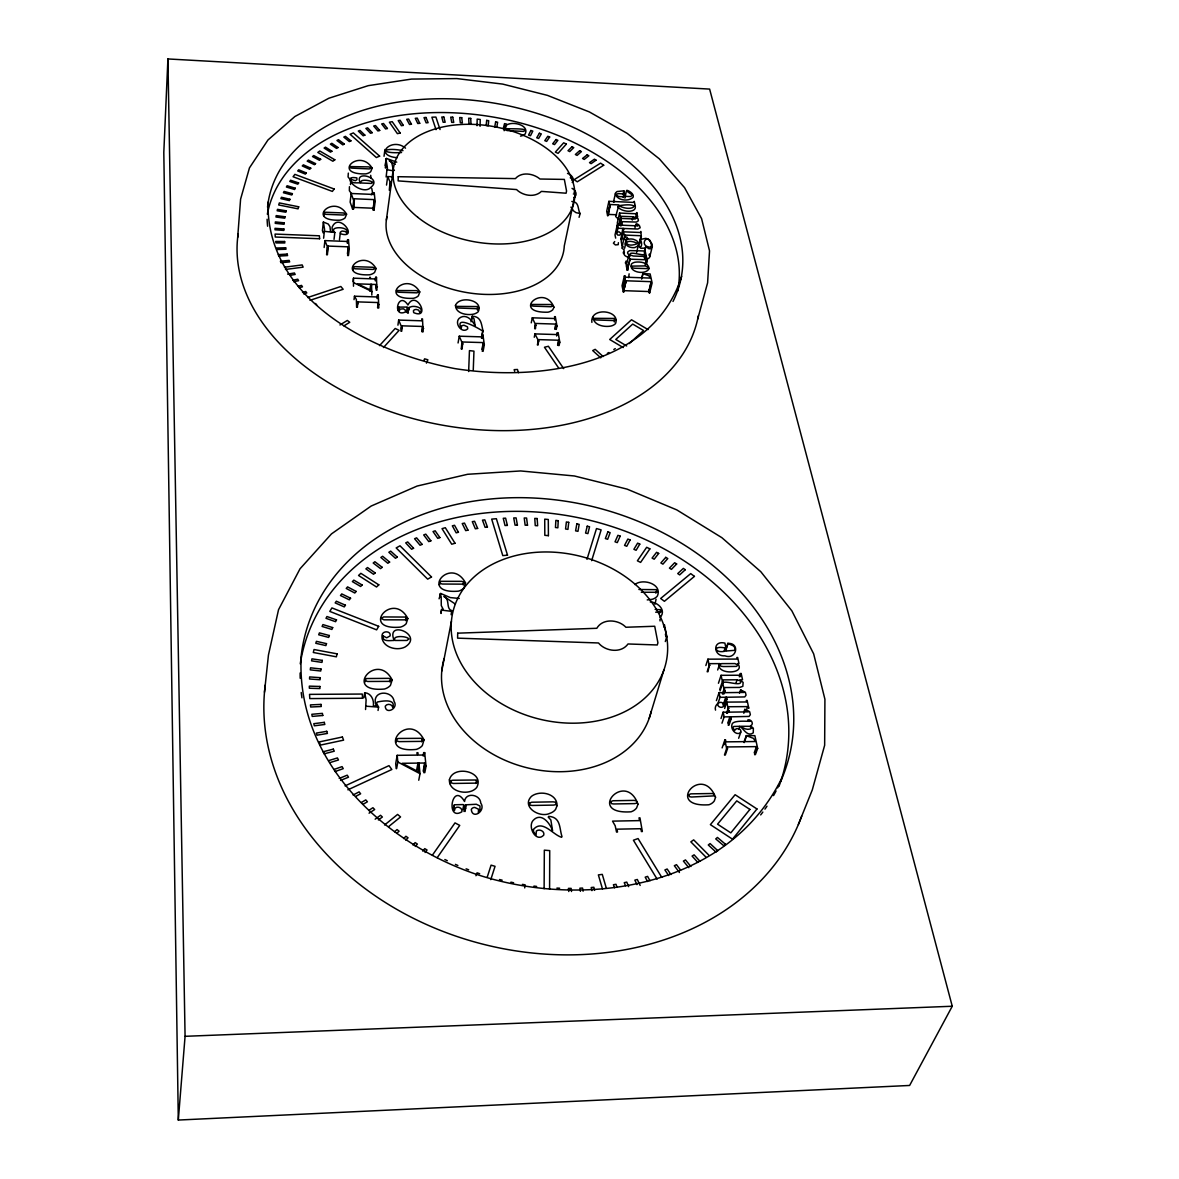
<?xml version="1.0" encoding="UTF-8"?>
<svg xmlns="http://www.w3.org/2000/svg" width="1179" height="1179" viewBox="0 0 1179 1179"><rect width="100%" height="100%" fill="white"/><g stroke="black" fill="none" stroke-linecap="round" stroke-linejoin="round"><path stroke-width="1.5" d="M549.591 889.158L549.723 850.619L544.33 850.162L544.123 888.701M717.657 703.804C717.186 706.678 721.327 708.476 723.361 706.604L723.877 705.749C722.963 698.543 713.531 704.099 715.535 710.126M480.074 126.315L480.236 119.477L477.186 119.108L477.023 125.696M473.251 370.324L473.958 351.15L469.448 350.62L468.652 371.547M167.919 58.95L163.807 152.415L178.309 1120.05L909.628 1085.461L952.249 1006.247L709.625 89.088L167.919 58.95L185.074 1036.312L178.309 1120.05M405.502 148.156C392.135 136.661 372.461 155.363 397.176 157.735M371.002 178.044L370.707 175.317M365.564 709.522L366.109 699.84L364.679 692.766C371.311 693.119 374.111 700.031 373.375 705.867L376.617 706.118A16.432 13.028 8.2 0 1 375.231 699.795C376.646 689.744 393.064 691.808 394.037 701.284C398.974 708.55 385.459 715.078 385.253 706.177C386.918 703.273 392.253 703.922 392.754 707.444C396.1 698.395 381.996 701.063 377.192 702.036L376.632 703.48L378.592 707.135L378.046 710.451M237.686 237.377L240.59 199.177L249.462 167.875L267.957 139.992L294.897 116.515L328.867 98.225L368.275 85.654L411.486 79.081L456.833 78.58L502.667 84.092L547.38 95.352L589.382 111.946L627.184 133.36L659.356 158.87L684.557 187.653L701.608 218.69L709.522 250.847L707.606 282.813L697.688 319.096M323.621 238.217L324.564 229.301L323.37 222.02L328.278 224.054L329.987 226.707L330.488 231.393L333.2 231.688A13.794 8.99 8 0 1 332.124 227.267C338.786 211.026 359.374 239.602 340.598 233.796L340.436 232.057L342.087 231.025L345.624 231.556L346.7 233.221C350.782 226.191 327.644 225.837 334.836 232.469L334.04 239.337M454.416 810.533L455.168 808.042C457.791 805.743 462.905 808.087 461.873 811.771C445.249 821.866 452.22 780.69 464.555 801.484C465.528 791.89 480.31 794.322 480.752 803.076C486.308 810.695 472.425 820.127 471.291 809.546A3.964 3.257 11.8 0 1 474.783 807.453L478.527 809.207L478.379 812.508L479.986 810.238L479.986 806.009L476.316 804.255L465.926 804.815L465.13 811.491M264.479 692.235L268.444 655.052L278.539 609.676L300.026 568.794L331.476 533.895L371.134 506.056L417.145 486.043L467.621 474.282L520.661 470.952L574.409 475.977L627.036 489.108L676.761 509.888L721.902 537.698L760.794 571.682L791.861 610.84L813.657 653.859L824.917 699.25L824.652 745.261L812.287 789.915L798.36 824.504M323.709 215.816L324.741 212.235L343.457 212.957L345.771 214.151L343.649 215.05L326.008 214.327L323.842 213.679L324.092 212.382M323.37 222.02L322.427 230.612L323.12 232.838M324.151 247.487L324.918 240.604L347.79 241.489L347.628 239.676L348.424 239.705L349.279 248.754L348.439 255.607M326.598 254.797L327.246 246.352L324.918 240.604M327.246 252.94L328.027 246.072L348.291 246.838L347.628 255.578M327.408 254.826L328.027 246.072M339.478 239.764L340.289 232.897M350.443 184.543L351.062 179.37L355.365 180.711L356.972 179.635L356.824 177.926C338.049 174.433 362.454 197.306 371.002 187.181C383.116 177.675 353.302 169.57 360.332 182.951C357.782 182.362 350.192 184.292 351.062 179.37M351.165 193.489L350.134 202.11L352.624 209.169L353.405 209.214L354.275 198.765L374.17 199.619L373.257 210.039L374.038 210.068L375.158 201.476L374.229 192.752L373.448 192.708L373.625 194.461L351.165 193.489L353.671 200.548L352.624 209.169M347.215 243.11L347.628 239.676M348.011 243.139L348.424 239.705M347.451 253.691L348.291 246.838M353.405 209.214L354.275 198.765M352.816 270.212L353.906 266.631L372.903 267.265L375.261 268.503L373.124 269.446L355.218 268.797L353.007 268.149L353.243 266.793M353.052 281.604L353.479 278.185L370.162 278.775L370 277.124L370.972 278.804L375.821 278.981L375.644 277.316L376.455 277.345L376.971 290.137M353.479 286.232L353.479 278.185M354.024 299.643L354.452 296.224L377.678 296.99L377.486 295.104L378.297 295.118L378.813 307.955M524.714 887.92L525.112 884.825L522.385 884.368M356.618 307.247L356.367 299.495L354.452 296.224M357.252 305.302L357.679 301.883L378.253 302.561L377.987 307.94M357.429 307.277L357.679 301.883M383.116 635.953C381.731 642.26 390.735 640.374 394.154 640.462C385.224 618.887 424.779 634.877 404.957 647.05C396.188 651.486 380.758 646.755 382.04 635.157C382.512 630.411 391.399 630.809 390.116 635.938L386.697 637.795L383.116 635.953L382.571 639.283M373.257 210.039L374.17 199.619M384.03 156.291L384.929 149.497M385.017 165.458L386.506 158.458L396.748 162.142M385.415 168.052L386.506 158.458M369.823 291.139L370.722 284.316L357.532 283.859L371.341 290.461L370.722 284.316M371.076 287.75L371.532 284.345L376.396 284.507L376.16 290.108M386.122 176.983L386.977 169.717C388.481 170.027 385.946 161.125 385.916 158.649M371.827 295.089L371.532 284.345M386.52 185.059L387.655 176.555L393.138 176.791M375.187 280.735L375.644 277.316M375.998 280.764L376.455 277.345M375.924 287.927L376.396 284.507M389.291 190.232L390.043 181.949L387.655 176.555M389.851 188.493L390.78 181.684L390.057 190.261M399.342 310.784L400.005 309.119L403.498 308.81L405.34 310.106L405.547 311.919C391.634 318.389 398.163 289.946 407.949 305.007C416.187 288.767 431.352 320.202 413.667 312.641L413.416 310.77A3.301 2.225 9.3 0 1 416.379 309.473L418.722 310.136L419.695 312.347C427.211 307.292 404.53 301.632 408.406 313.069M386.373 220.031L393.285 169.098M377.015 298.508L377.486 295.104M377.84 298.538L378.297 295.118M377.56 307.675L378.253 302.561M398.369 310.534L398.87 307.13L406.726 307.056L407.787 308.117L407.448 313.039M397.927 325.183L398.664 320.084L421.92 320.806L421.684 318.89L422.495 318.905L423.114 331.874M400.904 331.211L401.228 326.141L398.664 320.084M401.508 329.236L402.01 325.831L422.598 326.465L422.303 331.844M401.73 331.225L402.01 325.831M406.519 312.347L407.286 307.247M408.523 310.725L409.025 307.336M364.812 682.14L366.094 678.544L388.407 678.352L390.514 678.691L391.192 679.944L388.687 681.374L367.656 681.477L365.063 680.681L365.328 678.809M363.898 697.762L364.679 692.766M421.802 331.55L422.598 326.465M389.94 682.007L390.514 678.691M405.635 620.64L406.21 617.295L405.414 617.059L383.588 616.941L381.215 618.385L383.971 619.83L404.456 619.859L406.799 619.152L406.21 617.295M458.071 342.971L459.25 336.207L482.403 336.885L482.123 334.954L482.933 334.969L484.333 344.622L483.081 351.371M461.284 349.058L461.947 342.308L459.25 336.207M461.534 348.763L462.124 345.388M462.109 349.087L462.728 341.998L483.228 342.588L482.27 351.357M396.07 742.151L396.66 738.85L398.649 738.467L421.463 738.319L423.025 739.881L422.524 741.046L420.49 741.385L399.062 741.62L396.409 740.81L396.66 738.85M470.981 321.823L472.278 316.223C481.607 316.532 481.283 324.579 482.963 330.562L481.504 338.329M471.674 319.597L472.278 316.223M424.779 772.717L426.061 766.158L424.661 752.629L423.703 752.629L423.939 755.017L418.147 755.091L417.911 752.703L416.939 752.718L417.174 755.105L397.19 755.341L395.717 763.579L396.188 768.575M477.495 310.136L477.392 306.555L456.391 306.393L457.717 308.014L476.625 308.692L478.659 308.205L478.099 306.761M396.63 768.605L397.824 762.017L397.19 755.341M481.68 336.118L482.963 330.562M482.314 338.358L482.933 334.969M481.99 349.352L483.228 342.588M439.369 584.887L440.71 581.321L461.903 581.35L464.6 582.839L462.242 584.136L442.272 584.032L439.782 583.281L439.988 581.556M439.089 598.799L440.695 593.464L450.231 597.576L459.25 598.46M440.076 596.795L440.695 593.464M440.961 612.815L441.594 609.484L443.289 609.425L441.285 605.608L441.197 596.795L440.018 593.789M441.034 613.463L441.594 609.484M421.684 741.871L422.318 738.57M416.732 769.651L417.985 763.093L402.186 763.299L418.869 771.965L417.985 763.093M417.69 769.651L418.958 763.078L424.764 763.005L423.806 772.731M423.069 755.916L423.703 752.629M418.751 780.233L420.019 773.689L418.958 763.078M451.13 614.701L451.69 610.619C445.603 608.673 450.349 599.035 443.908 596.427L455.153 603.943M424.027 755.916L424.661 752.629M441.757 671.087L451.41 621.304M423.173 771.199L424.764 763.005M463.259 585.005L463.907 581.66M531.257 322.84L532.289 317.814L554.852 318.522L554.528 316.635L555.309 316.665L556.974 326.067L556.252 329.413M534.677 328.749L535.104 323.768L532.289 317.814M535.487 328.779L535.841 323.459L555.825 324.092L555.456 329.383M534.264 337.253L534.957 333.908L557.667 334.585L557.343 332.67L558.139 332.699L559.804 342.234L559.082 345.565M537.373 344.946L538.538 339.626L558.654 340.215L558.286 345.55M538.184 344.961L538.538 339.626M450.231 783.888L450.909 780.631L452.898 780.233L475.756 779.997L477.348 781.589L476.876 782.768L474.828 783.136L453.384 783.46L450.702 782.65L450.909 780.631M574.792 196.038L564.284 245.954A90.031 58.582 10.6 0 1 467.297 292.643A90.031 58.582 10.6 0 1 386.963 216.685M554.602 320.01L555.309 316.665M554.764 329.103L555.825 324.092M579.081 217.319L580.112 213.561C577.489 209.376 579.567 201.845 571.83 201.417M453.045 808.455L454.681 804.771L463.141 804.564L464.452 806.053L463.995 811.506M556.621 336.015L557.343 332.67M557.579 345.226L558.654 340.215M462.772 809.664L463.833 804.815M465.204 808.057L465.926 804.815M475.889 783.49L476.611 780.247M608.909 201.329L606.699 211.218L607.598 215.595L610.265 204.527L618.842 204.895L617.929 206.679C620.508 211.822 635.953 213.694 635.378 206.62L633.993 205.559L635.186 205.603L634.258 201.344L633.816 202.42L608.909 201.329L609.823 205.721L607.598 215.595M608.29 215.624L609.897 206.178M613.478 201.948L615.585 192.84L617.059 191.543L623.868 190.836L625.062 196.392L630.736 196.525L632.475 194.977C617.988 186.223 635.304 191.617 633.064 197.32C628.628 201.933 616.794 200.607 615.35 193.724M632.268 220.09L633.035 216.789L636.351 218.248L635.186 219.014L620.714 218.41L619.196 224.997M591.887 322.383C589.883 306.614 620.788 309.989 615.526 323.591A11.554 7.737 13.4 0 1 610.855 326.067C604.341 327.32 593.73 325.375 593.022 317.387M618.724 219.441L615.674 216.538L618.474 206.546M623.101 194.122L623.868 190.836M620.714 218.41L621.628 222.772L622.085 221.652L636.513 222.065L638.37 220.724L638.09 218.822L635.348 216.936L637.677 216.98L636.719 212.618L636.292 213.767L619.579 213.06L617.31 222.934L617.914 225.823M623.16 197.541L623.912 194.255C612.402 191.661 615.409 198.205 624.369 196.362L623.912 194.255M621.23 238.335L621.525 239.75L623.529 228.461L637.81 229.05L640.153 227.783C639.725 223.096 632.99 222.802 638.016 225.867L622.836 225.233L621.864 223.833L622.144 225.204L617.28 225.012L615.011 234.886L615.674 238.114M616.823 233.177L617.958 228.24L617.28 225.012M618.607 225.631L620.493 217.408L619.579 213.06M624.914 198.131L626.344 191.145M619.668 224.01L620.95 216.273L633.035 216.789M620.876 226.073L621.628 222.772M617.958 228.24L622.836 228.431L620.832 239.72M623.529 228.461L621.245 241.695L622.173 246.131L622.615 244.967M636.645 252.409L638.178 245.836L640.786 248.268L645.031 248.121L645.841 246.617L648.936 248.754L651.103 248.651L652.208 244.304L649.467 239.956M622.173 246.131L624.929 235.093L641.096 235.741L639.784 243.537M625.003 244.112L625.975 240.59M624.619 248.283L626.55 240.059C620.935 239.013 627.066 234.592 627.7 238.556L626.167 239.175L629.026 239.131A7.678 4.967 13.6 0 1 633.771 239.396L636.041 240.383A5.939 3.832 13.6 0 1 638.222 242.638C639.401 251.171 643.749 245.615 640.3 239.47L645.709 238.364A5.895 3.802 13.9 0 1 649.467 239.956M635.953 215.904L636.719 212.618M634.98 227.694L635.761 224.408M645.208 258.363L646.018 255.077L644.854 249.786L644.427 250.965L629.689 250.596L627.759 251.997C626.211 254.679 633.801 256.506 628.628 255.843L626.27 265.717L627.228 270.227L630.028 259.174L646.357 259.793L645.812 264.273M626.137 280.779L623.323 291.891L622.055 285.745L624.413 275.857L625.386 277.183L650.395 278.082L648.936 275.812L642.835 273.602L650.145 273.955L652.12 282.975L649.658 292.834L648.715 291.537L651.176 281.678L626.137 280.779L624.163 289.017M623.028 287.072L625.121 275.871M614.333 321.985L614.421 318.448L593.995 318.33L595.38 319.936L613.802 320.57L615.747 320.098L615.114 318.654M627.228 270.227L630.028 259.174M623.323 291.891L625.681 282.002L624.413 275.857M639.121 243.95L641.096 235.741M644.25 253.19L645.841 246.617M644.353 257.567L645.149 254.296C643.572 256.506 628.392 250.272 630.102 254.988L633.403 256.02L645.635 256.491L646.151 255.666L647.315 261.016L646.505 264.302M644.515 258.334L645.149 254.296M645.34 258.953L646.151 255.666M641.612 278.524L642.835 273.602M641.73 279.025L642.938 274.088M645.149 264.73L646.357 259.793M645.561 258.172L648.096 258.717L649.555 257.538L652.385 246.19M505.717 127.347L506.528 124.06L504.524 123.633L503.3 128.555M648.995 292.805L651.176 281.678M655.848 593.17L656.806 589.883L656.025 589.662L638.915 589.5M659.724 613.006L660.682 609.735L655.141 609.41M665.31 641.553L666.783 636.645L664.44 624.708L663.556 624.708L664.028 627.11M649.172 718.379L663.924 669.908A109.529 83.945 13.8 0 0 531.552 552.759A109.529 83.945 13.8 0 0 482.756 690.054A109.529 83.945 13.8 0 0 663.924 669.908M591.666 560.659L601.128 529.872L596.5 528.56L586.98 559.332M490.788 879.622L495.047 866.314L491.083 865.15L487.266 877.043M705.853 665.531L707.931 659.164L737.184 659.076L736.846 657.499L737.641 657.499L738.982 663.571L737.582 663.571C746.366 673.695 718.306 675.199 718.881 664.823L719.779 663.63L709.684 663.659L707.96 671.765M707.149 671.765L709.227 665.398L707.931 659.164M717.672 669.981L719.779 663.63M724.083 651.176L725.129 647.993C711.615 645.031 715.196 654.139 725.778 650.985L725.129 647.993M726.22 648.155L727.797 643.38C740.559 642.673 736.433 660.255 724.879 655.819C713.428 656.747 712.028 639.961 724.879 643.1L726.588 650.985L734.517 650.351L735.195 648.479L733.795 646.063L727.797 643.38M725.822 650.336L727.929 643.97M718.438 683.26L721.076 675.316L740.736 675.228L740.368 673.563L741.178 673.548L742.549 679.767L739.808 679.856L743.138 682.39L742.829 686.34L739.616 687.445L724.495 687.534L723.243 693.945M736.02 682.98L737.081 679.797L740.633 681.064C742.475 687.475 724.717 679.797 722.712 682.95L724.039 689.184L722.432 693.945M719.735 689.45L722.403 681.521L721.076 675.316M716.39 700.621L719.043 692.707L724.776 692.662L724.348 690.688L725.586 692.662L744.067 692.427L740.574 689.966L745.364 692.235L746.071 695.168L744.76 696.922L726.573 697.261L724.422 703.598M720.045 690.879L723.213 681.521L722.86 679.87L737.081 679.797M717.878 703.642L720.015 697.305L719.043 692.707M724.098 693.856L725.173 690.688M723.066 705.189L725.748 697.275L720.015 697.305M724.024 705.617L726.19 699.294L725.748 697.275M724.849 705.617L727.001 699.28L726.573 697.261M721.003 718.512L723.154 712.19L728.917 712.145L728.489 710.156L729.742 712.145L748.341 711.865L744.819 709.375L749.638 711.674L750.36 714.651L749.048 716.434L730.744 716.817L728.563 723.125M724.628 708.432L726.78 702.109L746.616 701.962L746.278 700.429L747.103 700.429L748.842 708.343L747.633 706.604L728.593 706.737L727.87 711.615M721.975 723.184L724.142 716.876L723.154 712.19M726.515 713.207L728.136 708.461L726.78 702.109M739.292 676.731L740.368 673.563M727.414 713.31L728.489 710.156M740.088 676.731L741.178 673.548M727.738 723.125L729.919 716.817L724.142 716.876M728.165 725.173L730.346 718.866L729.919 716.817M739.484 693.119L740.574 689.966M728.99 725.173L731.172 718.866L730.744 716.817M722.123 747.899L724.849 740.029L726.072 741.856L755.371 741.532L753.528 738.393L746.278 735.622L754.855 735.652L757.67 748.414L755.371 754.678M724.039 744.73L725.689 740.014M724.481 755.017L727.134 746.955L756.491 746.616L756.889 748.414L754.589 754.678M725.306 755.017L727.502 748.724L727.134 746.955M743.713 712.529L744.819 709.375M743.861 713.177L744.966 710.023M738.835 729.447L739.955 726.293C743.846 729.064 747.486 737.126 753.263 732.866L753.352 728.209L750.522 725.837C754.339 724.378 751.362 718.836 747.854 719.912L748.017 720.605C757.154 722.771 733.736 718.822 732.071 724.157C730.214 728.74 735.578 735.784 740.427 732.852L740.854 730.892A3.08 2.387 20.4 0 0 738.658 728.607L736.212 728.784L734.591 730.42L732.866 727.561L733.765 726.485L739.955 726.293M746.528 709.758L747.633 706.604M738.643 738.275L740.869 731.982M744.037 741.9L746.278 735.622M744.185 742.593L746.425 736.315M754.206 752.88L756.491 746.616M475.933 875.732L477.068 872.828L479.676 873.713M681.713 276.313C652.37 367.73 536.15 381.48 454.711 368.57C372.078 352.727 266.13 299.584 267.987 202.184M349.426 186.724L349.382 190.718L351.386 193.577M426.444 363.132L427.874 359.787L424.587 358.829L423.954 360.317M348.321 173.107L348.07 176.953L350.016 179.355M453.738 805.213L454.387 810.341M654.979 604.237L656.069 599.256M782.355 776.99C728.18 888.804 581.807 910.276 474.061 873.536C382.807 841.732 296.386 760.986 301.146 657.646M626.55 240.059L625.548 242.992L627.11 245.571A6.116 3.95 13.6 0 0 630.367 247.251A8.12 5.232 13.6 0 0 634.715 247.59L638.178 245.836M398.87 307.13L399.327 310.666M437.217 857.664L459.736 825.403L455.006 822.898L432.442 855.099M580.112 213.561L576.015 212.647L571.358 209.317M572.213 182.494C575.411 178.943 571.063 174.389 567.497 173.372M629.129 273.837L628.643 277.64M371.193 194.8L372.52 192.398L371.753 188.404M425.074 852.505L427.049 850L424.735 848.629L422.76 851.135M626.123 261.016L625.342 262.932L626.889 264.921M415.244 846.478L417.381 844.076L415.141 842.617L413.004 845.034M383.455 347.554L399.106 330.371L395.201 328.469L379.52 345.624M403.616 838.564L405.9 836.265L408.052 837.797L405.768 840.096M624.369 252.173L624.192 253.367M629.277 343.575L643.542 330.518L632.71 324.092L615.777 339.449L626.683 345.963M394.611 831.755L397.028 829.574L399.091 831.18L396.675 833.376M384.575 824.991L397.603 814.424L400.551 816.929L388.643 826.597M375.158 819.184L380.522 815.279L382.379 817.018L378.356 819.965M368.718 810.459L372.918 807.718L374.671 809.531L369.071 813.186M613.787 349.529L615.261 348.586M613.935 201.977L614.819 201.403M634.862 584.533C642.806 578.049 662.731 584.047 657.351 596.043A12.91 9.638 16 0 1 652.208 599.3L647.227 599.919M339.965 324.962L347.333 320.452L349.75 322.28L343.929 325.861M361.408 802.457L365.77 799.907L367.421 801.779L363.058 804.329M607.318 353.405L608.88 352.506M353.081 795.014L359.109 791.875L360.641 793.791L356.117 796.149M614.701 241.562L613.419 243.198L615.409 244.952L618.209 244.657L618.371 242.697M347.879 789.827L391.841 769.504L388.996 765.643L345.064 785.892M340.539 780.424L348.512 777.182L347.215 775.178L339.243 778.42M333.908 769.504L342.057 766.615L343.236 768.649L335.072 771.552M307.675 297.521L340.834 286.497L343.163 289.282L309.989 300.336M330.149 762.533L338.476 759.983L337.43 757.935L329.103 760.47M302.517 292.436L305.729 291.508L306.791 292.937L303.578 293.866M298.243 286.217L301.529 285.406L302.487 286.851L299.186 287.661M292.731 280.263L297.756 279.217L298.611 280.69L293.571 281.722M571.579 179.797L572.316 178.456L570.253 177.837M287.602 274.132L294.426 272.983L295.177 274.456L290.063 275.326M284.478 267.235L302.163 264.921L303.136 267.147L285.465 269.46M280.926 262.725L289.666 261.885L289.135 260.397L280.396 261.237L280.661 261.974M623.455 246.824L621.701 247.944L624.236 249.933L623.234 252.866L624.782 255.445A6.101 3.95 13.6 0 0 628.024 257.125M185.074 1036.312L952.249 1006.247M441.668 610.132L451.778 611.37L451.69 610.619M464.703 808.278L465.852 808.249M425.088 766.173L426.061 766.158M727.502 748.724L726.677 748.739L724.849 740.029M756.889 748.414L757.67 748.414M573.377 194.004L575.234 193.592L573.996 192.103M728.136 708.461L728.961 708.461M730.346 718.866L731.172 718.866M726.19 699.294L727.001 699.28M722.403 681.521L723.213 681.521M724.039 689.184L724.849 689.184M709.227 665.398L710.038 665.398M666.783 636.645L665.899 636.645L665.413 634.169M655.701 612.21L661.08 611.93L660.682 609.735M641.288 592.271L656.482 592.271L657.528 591.666L656.806 589.883M462.183 343.988L462.993 344.003M483.523 344.607L484.333 344.622M401.405 327.806L402.231 327.836M422.834 328.455L423.659 328.484M538.877 341.615L534.957 333.908M559.008 342.205L559.804 342.234M407.963 309.65L408.907 309.679M535.369 325.404L536.165 325.433M556.179 326.038L556.974 326.067M357.045 303.828L357.871 303.858M378.459 304.521L379.27 304.55M648.715 291.537L623.779 290.668L624.03 291.92M376.617 286.703L377.427 286.733M327.379 247.929L328.189 247.958M348.468 248.725L349.279 248.754M630.279 260.367L628.628 255.843M641.361 236.964L640.845 231.452L640.389 232.499L623.544 231.821L624.487 236.257L624.929 235.093M353.228 207.386L373.065 208.226M623.824 229.876L622.836 228.431M556.915 888.082L559.642 888.2M353.671 200.548L354.466 200.592M374.362 201.432L375.158 201.476M608.04 214.401L616.588 214.77M390.205 183.423L390.986 183.452M402.997 150.647C382.143 146.623 379.181 153.963 401.553 152.533M506.882 130.56L523.564 131.4C530.874 127.921 507.383 129.145 506.454 128.599L504.627 129.027L505.201 130.25M366.094 706.206L378.592 707.135M324.387 231.349L334.836 232.469M533.925 886.092L536.666 886.431M391.914 170.587L386.977 169.717M650.218 601.924C656.865 602.071 665.604 608.953 661.257 615.969A13.013 9.771 16.3 0 1 659.886 617.339M510.89 882.172L513.602 882.732M499.483 879.519L502.166 880.182M482.609 331.048C479.072 328.528 454.092 314.351 461.269 328.41L461.593 325.787L463.907 325.212L467.488 326.834L467.754 328.794C462.139 334.217 454.033 323.577 459.103 318.418C465.705 312.892 472.646 320.202 475.181 326.126L474.002 318.772L471.88 316.753M466.103 868.82L468.682 869.807M455.374 864.369L457.879 865.46M353.906 282.813L372.284 291.685M444.866 859.52L447.327 860.699M397.824 762.017L420.019 773.689M394.42 170.483C391.384 168.243 393.742 162.304 389.173 160.653L395.333 164.338M648.037 329.589L631.502 319.789L609.705 339.493L623.219 347.569M385.371 166.946L386.447 167.654M572.036 188.36C574.984 189.716 577.695 193.916 574.969 196.731A10.979 6.971 12.2 0 1 573.775 197.645M603.147 356.53L595.174 349.338L592.713 350.576L600.759 357.841M708.815 855.129L693.679 839.875L690.835 841.85L706.015 857.177M315.471 303.475L316.724 304.86M699.869 861.201L694.092 854.834L692.088 856.072L697.865 862.438M690.923 866.521L685.485 859.933L683.393 861.083L688.845 867.685M680.578 870.087L676.495 864.664L674.329 865.71L679.428 872.519M563.68 368.6L548.397 346.272L544.462 347.245L558.699 368.113M670.939 874.582L667.152 868.997L664.897 869.955L668.685 875.54M661.773 877.382L638.06 838.549L633.418 840.229L657.101 879.121M570.931 207.15L572.714 209.523L571.992 208.138M649.983 880.772L647.595 876.38L645.193 877.147L647.58 881.538M640.168 885.429L637.308 879.475L634.847 880.138L636.984 884.604M628.658 886.652L626.771 882.113L624.251 882.658L625.504 885.694M617.089 887.36L615.998 884.294L613.419 884.736L614.51 887.816M440.047 129.543L435.906 117.075L431.897 117.193L436.024 129.661M504.155 130.722C502.298 118.622 530.874 122.896 525.112 134.052A11.009 6.809 11.3 0 1 520.528 136.116M518.465 372.697L517.448 369.469L514.147 369.661L514.663 371.267M606.36 888.288L602.277 874.391L598.372 874.892L602.484 888.995M594.584 890.396L593.862 887.271L591.21 887.507L591.932 890.631M649.01 289.828L649.658 292.834M627.67 269.048L627.921 270.256M583.104 891.206L582.559 888.067L579.876 888.185L580.407 891.324M571.506 891.516L571.137 888.376L568.425 888.376L568.794 891.516M373.669 206.576L374.038 210.068M649.776 254.148L649.953 256.035M649.084 254.296L649.172 255.607M659.931 619.093L660.063 620.935M267.545 207.209A209.936 136.631 10.6 0 1 513.793 107.038A209.936 136.631 10.6 0 1 672.988 301.456M267.604 226.235A209.936 136.631 10.6 0 1 267.117 219.235M267.338 214.224A208.742 136.735 10.5 0 1 498.01 117.915A208.742 136.735 10.5 0 1 677.66 291.169M698.395 315.604A233.751 154.508 10.5 0 1 442.906 425.251A233.751 154.508 10.5 0 1 238.173 233.781M779.157 784.742A249.58 195.375 13.8 0 1 777.654 787.867M776.062 790.976A249.58 195.375 13.8 0 1 773.527 795.604M766.984 806.185A249.58 195.375 13.8 0 1 764.95 809.133M762.842 812.051A249.58 195.375 13.8 0 1 760.676 814.91M301.942 697.835A249.58 195.375 13.8 0 1 301.22 692.5M300.203 678.279A249.58 195.375 13.8 0 1 300.144 672.988M300.851 658.958A249.58 195.375 13.8 0 1 596.427 507.501A249.58 195.375 13.8 0 1 780.601 781.589M300.262 663.821A247.885 195.08 13.8 0 1 593.052 521.089A247.885 195.08 13.8 0 1 779.024 786.216M801.676 816.192A277.242 219.883 13.8 0 1 486.043 944.954A277.242 219.883 13.8 0 1 265.231 685.087M651.221 711.394A106.891 83.562 13.7 0 1 526.011 767.5A106.891 83.562 13.7 0 1 444.129 658.516M688.654 794.734L689.509 796.695L691.587 797.019L714.4 795.854L713.59 793.821L711.497 793.511L690.865 793.85L688.654 794.734M465.528 582.839L464.01 587.864A13.102 9.889 10.3 0 1 458.454 591.151C418.162 594.525 450.304 555.265 465.528 582.839M283.888 228.962L283.874 230.421L275.002 229.787L275.016 228.328L283.888 228.962M449.391 779.82C448.86 790.298 462.507 794.115 470.789 791.345A14.06 11.451 11.2 0 0 476.743 787.425C485.203 771.39 453.222 764.405 449.391 779.82M455.448 305.449C455.742 313.629 466.796 315.456 473.265 314.203A11.731 7.899 10.4 0 0 478.217 311.728C484.024 299.997 459.353 295.207 455.448 305.449M719.927 664.779L720.9 666.238L723.317 666.548L736.389 666.415L738.039 665.074L734.915 663.571L721.607 663.615L719.927 664.779M424.027 739.881L422.318 745.6A13.986 11.245 8.9 0 1 416.29 749.402C372.918 753.867 408.229 709.006 424.027 739.881M533.35 829.574L533.63 831.932L536.062 834.909L536.342 831.048C539.142 828.601 544.845 831.033 543.799 835.027C536.327 843.25 527.293 826.995 533.1 820.466C541.146 811.741 549.886 823.134 552.553 830.62L550.858 819.965L548.25 817.15L548.692 816.369C561.175 817.047 559.244 828.808 562 836.559L561.587 837.296C552.73 834.717 542.266 818.933 533.35 829.574M419.798 291.906L418.368 295.855A11.746 7.855 9.2 0 1 413.313 298.316C377.368 299.967 406.357 269.505 419.798 291.906M407.846 618.518L406.18 623.706A13.382 10.257 8.4 0 1 400.403 627.125C359.02 630.75 392.813 590.075 407.846 618.518M610.693 801.646L611.503 803.636L613.611 803.96L634.523 803.606L636.483 803.238L636.881 802.059L636.085 800.718L633.963 800.394L612.962 800.747L610.693 801.646M392.18 679.944L390.426 685.412A13.721 10.773 7.8 0 1 384.472 689.022C341.939 693.075 376.941 650.248 392.18 679.944M376.116 268.532L374.598 272.408A11.702 7.767 8.3 0 1 369.513 274.81C333.598 276.358 363.014 246.411 376.116 268.532M751.937 727.841C749.756 730.582 743.477 729.226 741.267 726.279L749.579 726.323L751.937 727.841M372.151 168.125L370.692 171.707A11.333 7.177 8.5 0 1 365.755 173.873C331.093 174.905 359.462 147.478 372.151 168.125M558.242 520.705L557.859 527.809L555.471 527.499L555.854 520.381L558.242 520.705M320.187 677.674L320.069 679.752L309.546 679.001L309.664 676.923L320.187 677.674M346.597 214.195L345.064 217.909A11.525 7.457 7.9 0 1 340.024 220.178C304.668 221.446 333.908 192.855 346.597 214.195M529.415 803.135L530.182 805.139L532.318 805.463L553.57 805.095L555.574 804.712L556.016 803.533L555.25 802.177L553.098 801.853L531.744 802.221L529.415 803.135M618.946 205.706C632.99 213.222 643.601 201.697 618.946 205.706M621.009 233.53L619.727 235.152L617.693 235.063L615.747 232.617L619.019 231.762L621.009 233.53M631.428 266.115L632.312 267.839L634.715 268.237L647.006 268.606L648.391 267.441L645.296 265.923L631.428 266.115M531.213 304.462L531.832 305.847L533.601 306.157L551.109 306.732L553.128 305.774L550.726 304.521L531.213 304.462M284.213 222.831L284.095 224.261L275.252 223.347L275.37 221.917L284.213 222.831M408.789 638.989L407.05 640.462L395.083 640.462C391.251 635.157 407.477 635.894 408.789 638.989M486.676 120.391L486.175 125.446L488.209 125.755L488.695 120.7L486.676 120.391M637.824 243.478C623.691 249.432 622.512 236.478 637.824 243.478M568.735 522.356L567.939 529.386L565.566 528.988L566.377 521.943L568.735 522.356M320.983 668.979L320.747 671.013L310.283 669.864L310.534 667.815L320.983 668.979M372.726 182.48L371.223 183.438L361.128 182.981C358.814 178.751 370.928 180.078 372.726 182.48M396.571 290.535L397.131 291.935L398.915 292.245L416.835 292.849L418.958 291.891L416.57 290.623L396.571 290.535M398.237 176.703L398.148 180.888L516.564 189.568C522.769 195.788 534.706 197.866 541.412 191.396L566.097 193.209L566.554 190.983L564.343 179.414L539.953 179.016C533.497 173.387 521.472 171.5 515.415 178.618L398.237 176.703M284.979 216.774L284.758 218.203L275.974 217.01L276.195 215.595L284.979 216.774M349.706 166.563L350.222 167.845L351.946 168.14L369.263 168.936L371.341 168.096L369.056 166.917L349.706 166.563M495.622 121.879L494.767 126.875L496.786 127.244L497.641 122.248L495.622 121.879M576.84 523.874L575.603 530.845L577.961 531.331L579.184 524.375L576.84 523.874M322.309 660.387L321.955 662.406L311.58 660.859L311.949 658.84L322.309 660.387M715.55 797.225L714.327 800.895A13.809 11.009 20.4 0 1 708.933 804.771C663.851 807.821 702.183 762.916 715.55 797.225M457.703 633.167L457.599 638.148L598.505 642.968C605.387 651.456 621.171 653.593 627.994 643.97L657.263 644.972L657.911 642.791L654.713 626.255L625.887 627.257C618.548 619.432 602.69 618.017 596.839 628.289L457.703 633.167M637.986 804.152L636.631 807.88A13.927 11.259 17.8 0 1 631.045 811.8C585.138 814.925 625.327 769.415 637.986 804.152M286.188 210.82L285.863 212.22L277.168 210.761L277.492 209.361L286.188 210.82M337.076 653.844L336.369 656.821L313.305 652.488L314.041 649.526L337.076 653.844M587.23 526.188L585.565 533.055L587.908 533.615L589.559 526.762L587.23 526.188M557.077 805.64L555.589 809.398A14.03 11.451 14.6 0 1 549.797 813.363C539.879 818.329 521 806.967 531.39 796.414C539.658 789.827 557.225 793.349 557.077 805.64M649.098 268.488C646.18 275.635 627.95 272.32 631.502 263.949A9.417 6.146 13.8 0 1 635.127 262.195C640.079 261.487 648.288 262.401 649.098 268.488M553.997 307.247L552.774 309.738A11.584 7.752 12 0 1 547.999 312.184C510.448 313.29 543.696 282.4 553.997 307.247M298.7 206.797L298.066 208.845L278.701 204.969L279.349 202.921L298.7 206.797M326.509 643.646L325.905 645.591L315.795 643.292L316.414 641.347L326.509 643.646M329.368 635.525L328.646 637.426L318.698 634.774L319.421 632.872L329.368 635.525M607.863 531.921L605.358 538.552L607.657 539.289L610.147 532.657L607.863 531.921M289.916 199.251L289.386 200.592L280.897 198.617L281.427 197.276L289.916 199.251M651.604 245.763L650.381 247.222C637.353 246.264 648.73 230.288 651.604 245.763M620.183 536.136L617.28 542.62L615.025 541.809L617.929 535.31L620.183 536.136M332.699 627.596L331.874 629.453L322.103 626.447L322.943 624.59L332.699 627.596M292.407 193.665L291.788 194.977L283.432 192.737L284.065 191.44L292.407 193.665M530.859 130.486L528.56 135.113L530.491 135.718L532.805 131.09L530.859 130.486M336.516 619.874L335.573 621.687L326.008 618.327L326.951 616.529L336.516 619.874M630.087 539.953L626.771 546.29L624.546 545.391L627.862 539.054L630.087 539.953M295.31 188.227L294.588 189.495L286.394 187.019L287.116 185.751L295.31 188.227M378.68 626.314L376.632 629.851L329.811 611.415L331.918 607.922L378.68 626.314M539.392 133.256L536.725 137.781L538.641 138.444L541.308 133.92L539.392 133.256M639.799 544.108L636.1 550.284L633.904 549.311L637.618 543.136L639.799 544.108M298.626 182.937L297.801 184.175L289.783 181.463L290.594 180.24L298.626 182.937M345.432 605.21L344.283 606.905L335.175 602.911L336.339 601.216L345.432 605.21M549.665 137L546.658 141.392L544.786 140.669L547.793 136.278L549.665 137M649.88 548.854L640.61 562.398L637.397 560.821L646.667 547.292L649.88 548.854M334.143 189.008L332.36 191.411L293.07 176.747L294.883 174.359L334.143 189.008M350.576 598.195L349.323 599.831L340.48 595.528L341.748 593.907L350.576 598.195M658.678 553.408L654.183 559.214L652.09 558.094L656.585 552.303L658.678 553.408M556.031 139.535L552.686 143.809L554.528 144.575L557.873 140.316L556.031 139.535M756.977 808.971L732.498 839.183L710.392 824.652L735.106 794.72L756.977 808.971M749.903 809.428L730.818 832.875L717.569 824.18L736.757 800.865L749.903 809.428M356.146 591.445L354.791 593.022L346.228 588.439L347.569 586.877L356.146 591.445M306.334 172.945L305.346 174.094L297.697 170.955L298.7 169.805L306.334 172.945M665.752 557.358L660.874 562.958L662.922 564.151L667.786 558.551L665.752 557.358M566.362 144.059L558.065 153.358L555.353 152.12L563.665 142.821L566.362 144.059M362.1 584.976L360.656 586.479L352.374 581.615L353.818 580.127L362.1 584.976M676.658 563.989L671.411 569.383L669.436 568.116L674.668 562.737L676.658 563.989M310.77 168.184L309.694 169.29L302.266 165.944L303.357 164.839L310.77 168.184M572.007 146.741L567.998 150.72L569.752 151.59L573.76 147.611L572.007 146.741M378.813 584.843L376.528 586.995L358.549 575.47L360.862 573.318L378.813 584.843M685.264 569.737L679.664 574.895L677.748 573.569L683.348 568.411L685.264 569.737M315.559 163.63L314.395 164.692L307.203 161.14L308.367 160.093L315.559 163.63M579.7 150.676L575.367 154.493L577.091 155.407L581.409 151.605L579.7 150.676M725.424 844.208L723.729 845.682L715.741 838.917L717.436 837.444L725.424 844.208M375.158 572.906L373.537 574.261L365.888 568.897L367.509 567.541L375.158 572.906M694.431 576.384L664.396 601.305L660.653 598.475L690.717 573.613L694.431 576.384M320.688 159.268L319.45 160.285L312.509 156.556L313.747 155.554L320.688 159.268M587.186 154.832L582.544 158.458L584.209 159.43L588.852 155.79L587.186 154.832M717.746 850.634L715.948 852.049L708.284 844.975L710.082 843.574L717.746 850.634M382.217 567.335L380.522 568.617L373.198 563.017L374.893 561.735L382.217 567.335M334.836 159.784L332.876 161.228L317.814 152.43L319.789 151L334.836 159.784M596.043 160.182L591.106 163.645L589.5 162.643L594.437 159.18L596.043 160.182M389.615 562.074L387.832 563.282L380.861 557.475L382.63 556.267L389.615 562.074M331.903 151.221L330.518 152.12L324.107 148.053L325.492 147.154L331.903 151.221M603.692 165.237L577.283 181.802L574.158 179.665L600.597 163.144L603.692 165.237M397.308 557.136L395.466 558.271L388.849 552.258L390.691 551.124L397.308 557.136M337.975 147.522L336.516 148.377L330.385 144.147L331.844 143.307L337.975 147.522M431.514 576.988L427.682 579.154L396.173 547.926L400.005 545.818L431.514 576.988M344.312 144.059L342.794 144.855L336.958 140.493L338.476 139.697L344.312 144.059M413.578 548.279L411.604 549.252L405.723 542.885L407.698 541.913L413.578 548.279M350.929 140.846L349.338 141.583L343.811 137.088L345.403 136.351L350.929 140.846M422.111 544.374L420.078 545.258L414.581 538.729L416.614 537.845L422.111 544.374M379.623 156.144L376.352 157.529L350.089 134.273L353.376 132.918L379.623 156.144M430.88 540.807L428.788 541.618L423.688 534.942L425.781 534.146L430.88 540.807M364.871 135.143L363.176 135.777L358.283 131.031L359.978 130.427L364.871 135.143M439.87 537.595L437.733 538.331L433.032 531.537L435.169 530.815L439.87 537.595M372.196 132.682L370.442 133.242L365.873 128.408L367.627 127.848L372.196 132.682M455.02 543.254L451.734 544.226L442.037 528.649L445.308 527.706L455.02 543.254M379.712 130.456L377.914 130.957L373.684 126.035L375.467 125.549L379.712 130.456M333.333 749.137L323.179 751.745L324.092 753.838L334.246 751.215L333.333 749.137M458.439 532.274L456.199 532.834L452.323 525.834L454.534 525.289L458.439 532.274M387.405 128.496L385.577 128.938L381.687 123.942L383.514 123.515L387.405 128.496M342.396 737.008L319.288 741.915L320.467 745.084L343.59 740.147L342.396 737.008M467.96 530.167L465.705 530.624L462.227 523.55L464.482 523.093L467.96 530.167M400.197 133.065L397.382 133.64L389.394 122.218L392.209 121.658L400.197 133.065M326.76 731.319L316.355 733.087L317.018 735.195L327.423 733.441L326.76 731.319M403.306 125.387L401.391 125.696L398.207 120.582L400.108 120.273L403.306 125.387M477.642 528.413L475.343 528.796L472.293 521.663L474.577 521.28L477.642 528.413M411.456 124.222L409.526 124.473L406.696 119.3L408.627 119.064L411.456 124.222M324.299 722.359L313.806 723.685L314.336 725.807L324.829 724.466L324.299 722.359M487.428 527.042L485.114 527.337L482.476 520.145L484.805 519.865L487.428 527.042M419.739 123.323L417.779 123.515L415.303 118.313L417.263 118.136L419.739 123.323M507.515 555.176L502.785 555.618L491.687 519.114L496.374 518.716L507.515 555.176M322.795 715.491L312.229 716.405L311.831 714.282L322.383 713.369L322.795 715.491M426.002 117.473L424.027 117.605L426.12 122.822L428.11 122.69L426.002 117.473M287.175 254.075L278.362 254.62L278.775 256.108L287.588 255.578L287.175 254.075M507.383 525.407L505.025 525.525L503.256 518.288L505.614 518.17L507.383 525.407M321.012 704.408L310.431 704.895L310.696 707.017L321.292 706.516L321.012 704.408M285.657 247.767L276.8 248.017L277.109 249.506L285.981 249.255L285.657 247.767M640.904 828.704L617.015 829.176L617.501 832.035L616.543 832.065L615.187 825.772L612.535 821.129L639.504 820.613L639.018 817.872L639.961 817.858L642.349 831.534L641.405 831.563L640.904 828.704M517.434 525.156L515.061 525.171L513.72 517.935L516.093 517.905L517.434 525.156M362.601 698.248L309.797 698.587L309.532 694.372L362.248 694.048L362.601 698.248M443.805 117.016L441.786 117.016L443.142 122.233L445.161 122.233L443.805 117.016M284.611 241.489L275.724 241.43L275.93 242.918L284.817 242.962L284.611 241.489M527.514 525.259L525.141 525.2L524.228 517.979L526.6 518.038L527.514 525.259M452.751 117.207L450.732 117.134L451.719 122.351L453.738 122.41L452.751 117.207M319.922 686.473L309.34 686.134L309.355 688.227L319.936 688.565L319.922 686.473M319.612 238.733L275.267 237.023L275.075 234.076L319.376 235.8L319.612 238.733M537.152 518.539L534.765 518.392L535.251 525.598L537.639 525.746L537.152 518.539M461.726 117.664L459.707 117.532L460.311 122.734L462.36 122.852L461.726 117.664M470.73 118.401L468.697 118.209L468.947 123.368L470.981 123.559L470.73 118.401M548.412 535.679L544.816 535.325L544.727 519.143L548.294 519.497L548.412 535.679M417.734 217.26A91.888 58.39 10.7 0 0 571.004 210.79A91.888 58.39 10.7 0 0 462.949 124.414A91.888 58.39 10.7 0 0 417.734 217.26"/></g></svg>
